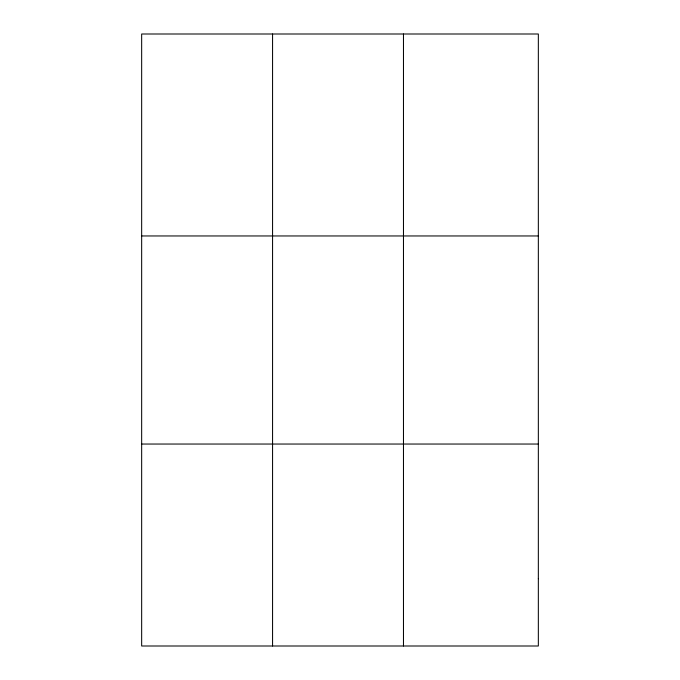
<?xml version="1.0" encoding="UTF-8"?>
<svg xmlns="http://www.w3.org/2000/svg" width="680" height="680" viewBox="0 0 680 680"><rect width="100%" height="100%" fill="white"/><g stroke="black" fill="none" stroke-linecap="round" stroke-linejoin="round"><path stroke-width="1.02" d="M141.661 235.96L538.339 235.96M141.661 444.04L538.339 444.04M403.469 34L403.469 646M272.57 34L272.57 646M538.339 578.68L538.339 646L141.661 646L141.661 34L538.339 34L538.339 578.68"/></g></svg>
